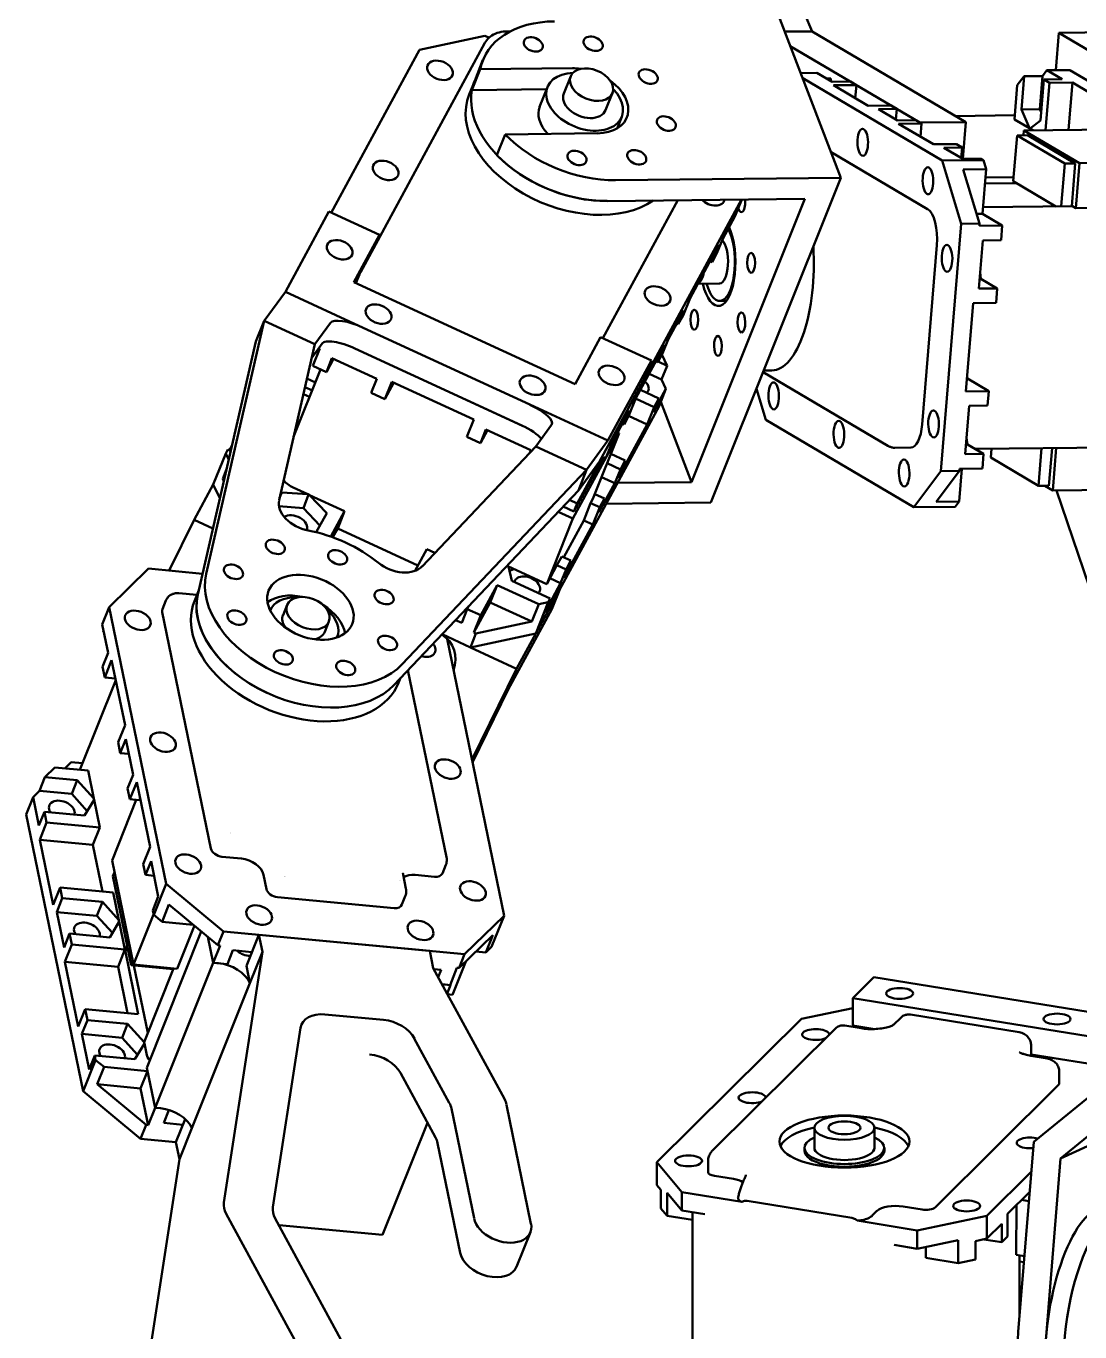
# Model space of a CAD drawing. Header units: millimetres. Extents: x 36 to 476, y 82 to 626.
# Drawn here: x 141.7 to 247.1, y 371.6 to 502.2 of the extents above; entities that cross this region are included whole.
import ezdxf

# ---------------------------------------------------------------- set-up
doc = ezdxf.new("R2010")
doc.units = ezdxf.units.MM
doc.header["$LTSCALE"] = 1.2
doc.layers.add('Visible (ISO)', color=7, linetype='Continuous', lineweight=50)

msp = doc.modelspace()

# ---------------------------------------------------------------- linework, layer by layer
at = {"layer": 'Visible (ISO)'}
for p, q in [((220.35, 501.7), (210.42, 524.87)), ((217.1, 502.95), (223.21, 487.06)), ((217.59, 501.67), (220.35, 501.7)), ((235.7, 492.63), (220.35, 501.7)), ((245.01, 501.55), (244.71, 497.82)), ((245.01, 501.55), (262.49, 501.75)), ((261.9, 491.58), (245.01, 501.55)), ((187.6, 500.55), (175.14, 477.57)), ((187.59, 501.26), (181.05, 499.86)), ((187.59, 501.26), (188, 501.07)), ((218.15, 500.23), (231.1, 492.58)), ((181.05, 499.86), (172.21, 483.56)), ((187.13, 497.9), (186.3, 495.82)), ((187.41, 498.84), (186.58, 496.76)), ((196.37, 498), (187.13, 497.9)), ((243.38, 497.22), (243.82, 497.81)), ((246.12, 497.83), (243.82, 497.81)), ((245.34, 496.91), (243.82, 497.81)), ((260.94, 489.09), (246.12, 497.83)), ((186.58, 496.76), (186.02, 495.38)), ((196.18, 497.21), (195.49, 495.48)), ((219.19, 497.53), (220.82, 497.55)), ((233.34, 488.77), (219.39, 497.01)), ((222.34, 496.65), (220.82, 497.55)), ((221.78, 496.98), (222.22, 496.98)), ((222.2, 496.73), (222.22, 496.98)), ((224.18, 496.67), (222.34, 496.65)), ((222.46, 496.3), (224.76, 496.33)), ((224.76, 496.33), (224.18, 496.67)), ((224.65, 495.01), (224.76, 496.33)), ((241.54, 497.2), (240.86, 496.3)), ((241.27, 493.89), (241.54, 497.2)), ((243.38, 497.22), (241.54, 497.2)), ((243.11, 493.91), (243.38, 497.22)), ((243.17, 492.77), (243.5, 496.89)), ((243.5, 496.89), (245.34, 496.91)), ((244.08, 496.55), (243.5, 496.89)), ((243.69, 491.81), (244.08, 496.55)), ((246.38, 496.57), (244.08, 496.55)), ((246.38, 496.57), (245.99, 491.84)), ((249.85, 494.52), (246.38, 496.57)), ((186.3, 495.82), (193.77, 495.91)), ((193.86, 496.13), (193.07, 494.16)), ((200.36, 495.54), (199.67, 493.81)), ((225.93, 494.25), (222.46, 496.3)), ((240.86, 496.3), (240.58, 492.89)), ((228.23, 494.28), (225.93, 494.25)), ((226.97, 493.92), (228.81, 493.94)), ((228.87, 492.79), (226.97, 493.92)), ((228.81, 493.94), (228.23, 494.28)), ((228.81, 493.94), (228.72, 492.88)), ((241.27, 493.89), (243.11, 493.91)), ((242.07, 492.02), (241.27, 493.89)), ((243.24, 493.61), (243.11, 493.91)), ((201.29, 493.16), (200.82, 491.99)), ((230.71, 492.81), (228.87, 492.79)), ((228.99, 492.45), (231.29, 492.47)), ((232.46, 490.4), (228.99, 492.45)), ((231.29, 492.47), (230.71, 492.81)), ((231.1, 492.58), (235.7, 492.63)), ((231.18, 491.15), (231.29, 492.47)), ((234.69, 493.23), (240.61, 493.3)), ((235.4, 488.94), (235.7, 492.63)), ((240.58, 492.89), (242.07, 492.02)), ((243.17, 492.77), (242.15, 491.97)), ((189.63, 491.39), (188.8, 489.32)), ((189.63, 491.39), (198.87, 491.5)), ((240.45, 486.7), (240.83, 491.29)), ((240.83, 491.29), (241.89, 491.31)), ((240.83, 491.29), (245.6, 488.48)), ((241.47, 491.3), (241.51, 491.79)), ((241.51, 491.79), (250.25, 491.88)), ((241.51, 491.79), (247.07, 488.5)), ((246.66, 488.49), (241.89, 491.31)), ((242.15, 491.97), (242.07, 492.02)), ((242.44, 491.8), (242.15, 491.97)), ((234.76, 490.42), (232.46, 490.4)), ((233.5, 490.06), (235.34, 490.08)), ((235.4, 488.94), (233.5, 490.06)), ((235.34, 490.08), (234.76, 490.42)), ((235.34, 490.08), (235.25, 489.03)), ((231.89, 483.91), (222.23, 489.61)), ((233.34, 488.77), (237.48, 488.82)), ((235.24, 482.45), (233.34, 488.77)), ((237.24, 488.96), (235.4, 488.94)), ((237.48, 488.82), (237.24, 488.96)), ((237.75, 487.9), (237.48, 488.82)), ((245.6, 488.48), (245.25, 484.2)), ((245.6, 488.48), (246.66, 488.49)), ((246.31, 484.21), (246.66, 488.49)), ((247.07, 488.5), (246.71, 484.02)), ((247.07, 488.5), (255.81, 488.6)), ((235.45, 487.87), (237.75, 487.9)), ((237.08, 482.47), (235.45, 487.87)), ((237.39, 483.44), (237.75, 487.9)), ((223.21, 487.06), (200.67, 486.8)), ((223.21, 487.06), (210.21, 454.57)), ((240.75, 486.52), (237.64, 486.49)), ((237.69, 487.07), (240.49, 487.1)), ((244.7, 484.19), (240.45, 486.7)), ((199.41, 471.01), (206.89, 484.81)), ((199.84, 484.73), (219.62, 484.95)), ((201.98, 464.05), (213.27, 484.88)), ((219.62, 484.95), (208.28, 456.61)), ((213.29, 484.88), (212.63, 483.23)), ((167.64, 475.66), (171.98, 483.67)), ((171.98, 483.67), (177.05, 481.33)), ((236.79, 483.43), (237.39, 483.44)), ((239.36, 482.27), (237.39, 483.44)), ((246.38, 484.21), (237.44, 484.11)), ((246.71, 484.02), (246.38, 484.21)), ((246.71, 484.02), (255.45, 484.12)), ((211.36, 480.89), (212.63, 483.23)), ((233.22, 457.71), (235.24, 482.45)), ((235.24, 482.45), (237.08, 482.47)), ((237.06, 482.25), (237.08, 482.47)), ((239.36, 482.27), (237.06, 482.25)), ((239.24, 480.81), (239.36, 482.27)), ((177.05, 481.33), (174.5, 476.61)), ((177.05, 481.33), (176.72, 480.49)), ((210.8, 479.51), (211.36, 480.89)), ((237, 475.97), (237.4, 480.79)), ((237.4, 480.79), (239.24, 480.81)), ((208.12, 475.02), (211.01, 480.35)), ((211.01, 480.35), (210.32, 478.62)), ((210.32, 478.62), (210.8, 479.51)), ((231.34, 462.39), (232.81, 480.31)), ((210.13, 478.71), (210.32, 478.62)), ((175.05, 477.38), (174.7, 476.52)), ((237.08, 476.95), (237.22, 476.95)), ((237.14, 477.6), (237.22, 476.95)), ((237.22, 476.95), (238.84, 475.99)), ((165.52, 472.74), (167.64, 475.66)), ((175.43, 472.06), (167.64, 475.66)), ((174.5, 476.61), (196.62, 466.4)), ((208.9, 476.46), (211.06, 476.48)), ((238.84, 475.99), (237, 475.97)), ((238.73, 474.53), (238.84, 475.99)), ((207.43, 473.29), (208.12, 475.02)), ((211.08, 474.73), (211.75, 474.74)), ((235.71, 465.69), (236.43, 474.51)), ((236.43, 474.51), (238.73, 474.53)), ((205.93, 470.87), (207.51, 473.79)), ((207.51, 473.79), (206.95, 472.41)), ((206.95, 472.41), (207.43, 473.29)), ((159.71, 447.44), (165.52, 472.74)), ((164.69, 470.67), (165.52, 472.74)), ((170.59, 470.4), (165.52, 472.74)), ((172.15, 472.55), (170.59, 470.4)), ((192.11, 464.36), (175.43, 472.06)), ((206.95, 472.41), (206.8, 472.48)), ((164.69, 470.67), (158.88, 445.37)), ((167.01, 454.79), (170.59, 470.4)), ((170.28, 469.04), (171.32, 470.47)), ((196.62, 466.4), (199.17, 471.12)), ((199.17, 471.12), (204.25, 468.77)), ((202.69, 465), (205.59, 470.34)), ((205.59, 470.34), (204.89, 468.61)), ((205.37, 469.49), (205.93, 470.87)), ((171.08, 469.97), (170.39, 468.25)), ((170.99, 470.01), (171.08, 469.97)), ((171.75, 467.62), (172.3, 469)), ((172.46, 468.93), (171.75, 467.62)), ((172.3, 469), (176.79, 466.93)), ((174.52, 470.02), (191.43, 462.21)), ((191.28, 462.29), (174.6, 469.99)), ((204.89, 468.61), (205.37, 469.49)), ((205.82, 468.25), (205.3, 469.36)), ((171.17, 467.88), (168.47, 461.14)), ((170.39, 468.25), (171.75, 467.62)), ((204.25, 468.77), (199.9, 460.76)), ((203.42, 466.7), (204.25, 468.77)), ((204.7, 468.7), (204.89, 468.61)), ((204.93, 468.67), (205.82, 468.25)), ((205.27, 466.87), (205.82, 468.25)), ((215.43, 467.61), (227.92, 460.24)), ((215.5, 467.78), (216.31, 467.79)), ((170.64, 466.57), (169.8, 466.96)), ((176.79, 466.93), (176.23, 465.55)), ((177.59, 464.92), (178.28, 466.65)), ((177.59, 464.92), (178.48, 466.56)), ((178.28, 466.65), (186.49, 462.86)), ((203.42, 466.7), (199.07, 458.69)), ((204.02, 467.45), (205.27, 466.87)), ((205.27, 466.87), (205.71, 465.95)), ((235.86, 466.99), (235.81, 466.99)), ((238.01, 465.72), (235.86, 466.99)), ((170.06, 465.13), (169.45, 465.41)), ((169.61, 466.1), (170.32, 465.77)), ((176.23, 465.55), (177.59, 464.92)), ((202, 463.28), (202.69, 465)), ((203.15, 465.84), (204.99, 464.99)), ((204.44, 463.61), (205.71, 465.95)), ((204.99, 464.99), (204.44, 463.61)), ((204.52, 464.11), (204.99, 464.99)), ((205.02, 464.22), (205.71, 465.95)), ((214.76, 465.94), (215.69, 462.85)), ((238.01, 465.72), (235.71, 465.69)), ((237.89, 464.26), (238.01, 465.72)), ((199.9, 460.76), (192.11, 464.36)), ((192.69, 441.48), (205.02, 464.22)), ((200.5, 460.86), (202.08, 463.78)), ((202.08, 463.78), (201.52, 462.39)), ((202.68, 464.96), (204.52, 464.11)), ((203.82, 462.38), (204.52, 464.11)), ((208.28, 456.61), (205.19, 464.65)), ((235.65, 459.41), (236.05, 464.24)), ((236.05, 464.24), (237.89, 464.26)), ((186.49, 462.86), (185.79, 461.13)), ((200.93, 457.05), (203.82, 462.38)), ((201.52, 462.39), (201.37, 462.47)), ((201.52, 462.39), (202, 463.28)), ((203.82, 462.38), (201.98, 463.23)), ((215.69, 462.85), (230.51, 454.1)), ((185.79, 461.13), (187.15, 460.5)), ((187.15, 460.5), (187.71, 461.88)), ((187.86, 461.81), (187.15, 460.5)), ((187.71, 461.88), (192.19, 459.81)), ((192.71, 460.19), (194.27, 462.34)), ((201.04, 461.5), (198.41, 454.94)), ((200.99, 462.22), (199.74, 459.11)), ((201.04, 461.5), (199.95, 459.5)), ((200.88, 461.58), (201.04, 461.5)), ((161.87, 459.86), (161.67, 459.49)), ((161.87, 459.86), (162.17, 459.72)), ((162.31, 460.32), (162.03, 459.79)), ((192.71, 460.19), (181.32, 448.18)), ((192.19, 459.81), (192.08, 459.53)), ((197.78, 457.85), (192.71, 460.19)), ((199.9, 460.76), (197.78, 457.85)), ((199.94, 459.48), (200.5, 460.86)), ((228.62, 460.05), (230.23, 460.07)), ((235.73, 460.39), (235.87, 460.39)), ((235.79, 461.04), (235.87, 460.39)), ((235.87, 460.39), (237.49, 459.44)), ((236.65, 459.94), (253.98, 460.13)), ((238.2, 459.06), (238.27, 459.95)), ((243.27, 460.01), (242.97, 456.24)), ((244.02, 456.25), (244.33, 460.02)), ((244.75, 460.03), (244.4, 455.78)), ((160.42, 456.38), (161.67, 459.49)), ((161.67, 459.49), (161.98, 458.85)), ((199.74, 459.11), (196.41, 452.96)), ((196.51, 453.68), (199.42, 459.04)), ((199.29, 459.01), (196.83, 454.47)), ((196.95, 455.77), (199.07, 458.69)), ((199.24, 459), (199.74, 459.11)), ((199.74, 459.11), (199.94, 459.48)), ((201.15, 457.89), (199.84, 458.5)), ((201.63, 458.78), (200.21, 459.43)), ((201.63, 458.78), (200.93, 457.05)), ((201.15, 457.89), (201.63, 458.78)), ((237.49, 459.44), (235.65, 459.41)), ((237.37, 457.97), (237.49, 459.44)), ((242.97, 456.24), (238.2, 459.06)), ((161.76, 457.9), (161.37, 456.94)), ((197.78, 457.85), (179.33, 438.39)), ((196.95, 455.77), (197.78, 457.85)), ((200.59, 456.51), (201.15, 457.89)), ((230.51, 454.1), (233.22, 457.71)), ((232.74, 454.65), (235.06, 457.73)), ((233.22, 457.71), (235.06, 457.73)), ((235.04, 454.67), (235.31, 457.95)), ((235.06, 457.73), (235.07, 457.95)), ((235.07, 457.95), (237.37, 457.97)), ((160.43, 456.38), (158.51, 452.85)), ((160.42, 456.38), (161.09, 454.99)), ((161.52, 456.87), (161.37, 456.94)), ((161.37, 456.94), (161.48, 456.7)), ((168.43, 456.08), (169.88, 455.41)), ((199.01, 453.59), (200.59, 456.51)), ((199.28, 457.11), (200.59, 456.51)), ((208.28, 456.61), (200.85, 456.53)), ((242.97, 456.24), (244.02, 456.25)), ((244.4, 455.78), (243.6, 456.25)), ((253.14, 455.87), (244.4, 455.78)), ((167.07, 455.05), (167.29, 455.59)), ((167.29, 455.59), (167.13, 455.29)), ((169.88, 455.41), (167.29, 455.59)), ((169.97, 455.36), (169.44, 454.02)), ((169.88, 455.41), (170.06, 455.32)), ((170.06, 455.32), (173.57, 453.7)), ((171.78, 453.52), (170.06, 455.32)), ((178.5, 436.31), (196.95, 455.77)), ((196.83, 454.47), (196.06, 454.83)), ((198.41, 454.94), (198.18, 454.51)), ((198.6, 455.42), (199.56, 454.98)), ((199.56, 454.98), (199.01, 453.59)), ((199.09, 454.09), (199.56, 454.98)), ((199.72, 454.45), (210.21, 454.57)), ((235.04, 454.67), (232.74, 454.65)), ((234.65, 454.15), (235.04, 454.67)), ((244.77, 455.78), (250.76, 438.14)), ((167, 454.19), (169.44, 454.02)), ((169.44, 454.02), (171.1, 452.27)), ((170.73, 451.6), (171.78, 453.52)), ((172.2, 451.16), (173.57, 453.7)), ((173.57, 453.7), (172.88, 451.97)), ((196.41, 452.96), (194.93, 453.64)), ((195.44, 454.18), (196.51, 453.68)), ((196.83, 454.47), (196.51, 453.68)), ((197.49, 452.78), (198.18, 454.51)), ((198.18, 454.51), (199.09, 454.09)), ((198.39, 452.36), (199.09, 454.09)), ((230.51, 454.1), (234.65, 454.15)), ((156.01, 447.76), (158.51, 452.85)), ((158.51, 452.85), (160.4, 451.98)), ((172.88, 451.97), (172.4, 451.09)), ((180.89, 448.28), (172.88, 451.97)), ((196.41, 452.96), (193.78, 446.4)), ((197.49, 452.78), (195.49, 449.09)), ((195.5, 447.03), (198.39, 452.36)), ((198.39, 452.36), (197.49, 452.78)), ((181.78, 449.91), (180.59, 447.72)), ((181.78, 449.91), (182.6, 449.53)), ((189.8, 448.23), (189.95, 448.16)), ((189.95, 448.16), (193.78, 446.4)), ((189.95, 448.16), (190.3, 446.73)), ((193.78, 446.4), (194.81, 448.3)), ((195.29, 449.18), (194.81, 448.3)), ((194.81, 448.3), (195.72, 447.88)), ((196.2, 448.76), (195.29, 449.18)), ((196.2, 448.76), (195.5, 447.03)), ((195.72, 447.88), (196.2, 448.76)), ((150, 444.11), (153.96, 447.96)), ((153.96, 447.96), (159.36, 447.45)), ((190.05, 447.74), (190.49, 447.92)), ((190.3, 446.73), (194.13, 444.96)), ((194.1, 446.99), (195.16, 446.49)), ((195.16, 446.49), (195.72, 447.88)), ((156.97, 445.51), (158.78, 445.34)), ((158.55, 444.72), (158.99, 445.81)), ((187.19, 443.29), (188.83, 446.31)), ((188.14, 444.58), (188.83, 446.31)), ((188.83, 446.31), (192.98, 444.39)), ((193.58, 443.58), (195.16, 446.49)), ((193.68, 443.31), (195.12, 445.96)), ((195.12, 445.96), (194.29, 443.89)), ((195.12, 445.96), (195.12, 445.96)), ((150, 444.11), (149.31, 442.38)), ((155.72, 416.43), (150, 444.11)), ((155.69, 444.76), (155.34, 443.89)), ((167.41, 443.3), (167.82, 444.34)), ((185.83, 443.91), (186, 444.23)), ((188.14, 444.58), (186.5, 441.56)), ((192.29, 442.66), (188.14, 444.58)), ((192.29, 442.66), (192.98, 444.39)), ((192.69, 441.48), (193.94, 444.59)), ((192.98, 444.39), (193.94, 444.59)), ((194.13, 444.96), (193.58, 443.58)), ((193.94, 444.59), (194.13, 444.96)), ((155.32, 443.61), (160.2, 419.95)), ((166.14, 443.76), (166.15, 443.8)), ((184.66, 442.82), (185.28, 442.53)), ((185.28, 442.53), (185.83, 443.91)), ((185.83, 443.91), (187.19, 443.29)), ((187.19, 443.29), (186.5, 441.56)), ((189.94, 435.87), (194.29, 443.89)), ((149.9, 439.53), (149.31, 442.38)), ((149.45, 441.74), (149.4, 441.63)), ((149.47, 441.62), (149.4, 441.63)), ((171.58, 441.63), (172, 442.67)), ((186.15, 440.08), (192.69, 441.48)), ((186.15, 440.08), (186.7, 441.46)), ((186.5, 441.56), (186.7, 441.46)), ((186.7, 441.46), (192.29, 442.66)), ((190.77, 437.95), (192.69, 441.48)), ((172.81, 441.07), (172.84, 441.13)), ((183.28, 441.36), (183.81, 440.92)), ((183.31, 441.39), (186.15, 440.08)), ((183.81, 440.92), (189.52, 413.24)), ((149.35, 438.15), (149.9, 439.53)), ((186.15, 440.08), (190.77, 437.95)), ((149.57, 437.08), (149.35, 438.15)), ((150.26, 438.8), (149.57, 437.08)), ((151.6, 432.31), (150.26, 438.8)), ((183.76, 419.09), (179.9, 437.79)), ((190.77, 437.95), (186.3, 428.84)), ((147.09, 427.84), (150.67, 436.8)), ((150.64, 436.97), (149.57, 437.08)), ((178.97, 436.55), (179.16, 437.02)), ((186.36, 428.57), (189.94, 435.87)), ((150.91, 430.59), (151.6, 432.31)), ((151.13, 429.51), (150.91, 430.59)), ((151.68, 430.89), (151.13, 429.51)), ((152.42, 427.34), (151.68, 430.89)), ((145.57, 427.98), (146.21, 428.6)), ((146.21, 428.6), (147.35, 428.5)), ((151.13, 429.51), (151.99, 429.43)), ((143.04, 425.73), (143.59, 427.11)), ((143.59, 427.11), (144.58, 428.07)), ((146.82, 426.81), (143.59, 427.11)), ((144.58, 428.07), (147.9, 427.76)), ((147.9, 427.76), (148.48, 424.98)), ((151.86, 425.96), (152.42, 427.34)), ((146.82, 426.81), (146.27, 425.42)), ((148.48, 424.98), (146.82, 426.81)), ((152.08, 424.89), (151.86, 425.96)), ((152.78, 426.61), (152.08, 424.89)), ((154.12, 420.12), (152.78, 426.61)), ((141.71, 423.37), (142.4, 425.1)), ((143.04, 425.73), (142.4, 425.1)), ((142.99, 422.25), (142.4, 425.1)), ((146.27, 425.42), (143.04, 425.73)), ((147.83, 423.71), (146.27, 425.42)), ((147.56, 423.26), (148.51, 424.84)), ((148.48, 424.98), (148.51, 424.84)), ((148.51, 424.84), (149.08, 422.06)), ((150.3, 418.75), (152.73, 424.82)), ((153.03, 424.8), (152.08, 424.89)), ((153.11, 424.99), (153.03, 424.8)), ((147.42, 395.7), (141.71, 423.37)), ((143.54, 423.64), (142.99, 422.25)), ((147.56, 423.26), (143.54, 423.64)), ((143.76, 422.56), (143.54, 423.64)), ((143.07, 420.83), (143.76, 422.56)), ((149.08, 422.06), (143.76, 422.56)), ((149.08, 422.06), (148.39, 420.33)), ((143.07, 420.83), (148.39, 420.33)), ((144.41, 414.34), (143.07, 420.83)), ((148.39, 420.33), (149.35, 415.67)), ((153.42, 418.4), (154.12, 420.12)), ((150.3, 418.75), (152.45, 408.35)), ((153.65, 417.32), (153.42, 418.4)), ((154.2, 418.7), (153.65, 417.32)), ((154.93, 415.15), (154.2, 418.7)), ((161.3, 419.14), (163.25, 418.96)), ((183.7, 418.34), (183.35, 417.48)), ((150.37, 417.19), (150.54, 417.6)), ((150.37, 417.19), (152.21, 408.28)), ((154.5, 417.24), (153.65, 417.32)), ((165.44, 417.34), (165.74, 415.91)), ((179.7, 415.96), (179.41, 417.36)), ((180.62, 417.32), (182.57, 417.13)), ((145.1, 416.07), (144.41, 414.34)), ((145.1, 416.07), (150.42, 415.57)), ((145.32, 414.99), (145.1, 416.07)), ((150.42, 415.57), (150.99, 412.79)), ((155.72, 416.43), (154.47, 413.32)), ((161.45, 411.67), (155.72, 416.43)), ((144.77, 413.61), (145.32, 414.99)), ((145.32, 414.99), (149.34, 414.62)), ((149.34, 414.62), (148.79, 413.23)), ((150.99, 412.79), (149.34, 414.62)), ((154.38, 413.77), (154.93, 415.15)), ((156, 414.36), (155.31, 412.63)), ((160.89, 410.29), (156, 414.36)), ((166.84, 415.1), (178.52, 414)), ((179.3, 414.35), (179.64, 415.21)), ((148.79, 413.23), (144.77, 413.61)), ((145.5, 410.06), (144.77, 413.61)), ((150.34, 411.52), (148.79, 413.23)), ((150.99, 412.79), (151.02, 412.65)), ((152.45, 408.35), (154.46, 413.38)), ((154.47, 413.32), (154.38, 413.77)), ((155.31, 412.63), (154.47, 413.32)), ((189.52, 413.24), (185.56, 409.4)), ((189.52, 413.24), (188.27, 410.13)), ((146.06, 411.45), (145.5, 410.06)), ((150.07, 411.07), (146.06, 411.45)), ((146.28, 410.37), (146.06, 411.45)), ((150.07, 411.07), (151.02, 412.65)), ((151.02, 412.65), (151.59, 409.87)), ((153.78, 398.04), (159.23, 411.67)), ((158.43, 412.33), (155.31, 412.63)), ((156.81, 407.94), (158.54, 412.25)), ((161.45, 411.67), (160.89, 410.29)), ((185.56, 409.4), (161.45, 411.67)), ((145.59, 408.64), (146.28, 410.37)), ((151.59, 409.87), (146.28, 410.37)), ((151.61, 409.78), (151.8, 410.25)), ((160.41, 408.54), (159.88, 411.13)), ((160.41, 408.54), (161.11, 410.27)), ((161.11, 410.27), (160.89, 410.29)), ((163.74, 408.23), (164.99, 411.34)), ((165.34, 409.62), (164.99, 411.34)), ((182.08, 409.73), (164.99, 411.34)), ((188.39, 411.3), (185.01, 408.02)), ((187.7, 409.57), (188.39, 411.3)), ((188.27, 410.13), (187.7, 409.57)), ((151.59, 409.87), (150.9, 408.14)), ((151.91, 409.75), (151.61, 409.78)), ((152.93, 403.38), (151.61, 409.78)), ((161.49, 384.55), (165.34, 409.62)), ((162.39, 409.79), (161.84, 408.41)), ((164.29, 409.61), (162.39, 409.79)), ((164.1, 406.51), (165.34, 409.62)), ((182.08, 409.73), (182.43, 408.01)), ((185.56, 409.4), (185.01, 408.02)), ((187.7, 409.57), (186.71, 409.67)), ((145.59, 408.64), (150.9, 408.14)), ((146.92, 402.15), (145.59, 408.64)), ((150.9, 408.14), (151.86, 403.48)), ((152.21, 408.28), (152.38, 408.69)), ((152.21, 408.28), (156.42, 407.88)), ((152.45, 408.35), (156.81, 407.94)), ((152.49, 408.25), (153.88, 401.52)), ((156.46, 407.97), (153.51, 400.6)), ((154.61, 394.03), (160.42, 408.54)), ((161.84, 408.41), (160.41, 408.54)), ((160.95, 408.49), (160.42, 408.54)), ((163.74, 408.23), (164.1, 406.51)), ((182.43, 408.01), (189.55, 394.91)), ((183.23, 407.83), (182.49, 407.89)), ((182.94, 407.08), (183.23, 407.83)), ((184.8, 408.04), (184.11, 406.31)), ((185.68, 408.67), (184.35, 405.34)), ((185.01, 408.02), (184.8, 408.04)), ((158.29, 391.99), (164.1, 406.51)), ((184.11, 406.31), (183.31, 406.38)), ((184.16, 406.3), (183.62, 406.35)), ((183.82, 405.46), (184.16, 406.3)), ((184.14, 406.39), (184.16, 406.3)), ((226.51, 407.09), (224.42, 405.01)), ((226.51, 407.09), (257.57, 402.05)), ((183.85, 405.39), (184.35, 405.34)), ((224.41, 402.26), (224.42, 405.01)), ((224.42, 405.01), (254.21, 400.18)), ((147.62, 403.88), (146.92, 402.15)), ((147.62, 403.88), (152.93, 403.38)), ((147.84, 402.8), (147.62, 403.88)), ((219.26, 402.93), (224.41, 404.01)), ((147.28, 401.42), (147.84, 402.8)), ((147.84, 402.8), (151.85, 402.43)), ((151.85, 402.43), (151.3, 401.04)), ((153.51, 400.6), (151.85, 402.43)), ((177.46, 402.82), (171.59, 403.37)), ((204.81, 388.58), (219.26, 402.93)), ((229.2, 403.04), (228.5, 402.35)), ((241.03, 401.59), (230.16, 403.35)), ((151.3, 401.04), (147.28, 401.42)), ((148.02, 397.87), (147.28, 401.42)), ((152.86, 399.33), (151.3, 401.04)), ((169.16, 402.04), (166.4, 384.08)), ((222.64, 401.94), (210.38, 389.77)), ((225.24, 401.99), (223.6, 402.25)), ((226.61, 401.91), (224.41, 402.26)), ((153.54, 400.46), (152.59, 398.88)), ((153.51, 400.6), (153.54, 400.46)), ((153.54, 400.46), (153.74, 399.45)), ((184.04, 394.53), (180.54, 400.96)), ((242.24, 400.25), (242.24, 399.23)), ((242.5, 390.61), (255.09, 400.9)), ((147.42, 395.7), (148.66, 398.81)), ((148.57, 399.26), (148.02, 397.87)), ((152.59, 398.88), (148.57, 399.26)), ((148.66, 398.81), (148.57, 399.26)), ((149.5, 398.11), (148.66, 398.81)), ((243.84, 398.97), (242.21, 399.23)), ((251.4, 397.89), (242.24, 399.37)), ((148.81, 396.38), (149.5, 398.11)), ((153.85, 397.7), (149.5, 398.11)), ((153.16, 395.97), (153.85, 397.7)), ((153.78, 398.04), (154.61, 394.03)), ((154.61, 394.03), (153.85, 397.7)), ((179.16, 397.51), (182.66, 391.07)), ((245.05, 396.48), (245.05, 397.63)), ((256, 397.79), (245.19, 388.95)), ((153.7, 392.32), (148.81, 396.38)), ((148.81, 396.38), (153.16, 395.97)), ((153.16, 395.97), (153.92, 392.3)), ((232.63, 384.07), (244.98, 396.33)), ((153.15, 390.94), (147.42, 395.7)), ((154.61, 394.03), (153.92, 392.3)), ((155.14, 393.98), (154.61, 394.03)), ((154.61, 394.03), (155.14, 393.98)), ((155.48, 392.51), (156, 393.8)), ((186.52, 382.98), (184.25, 393.96)), ((189.76, 394.34), (192.21, 382.43)), ((153.15, 390.94), (153.7, 392.32)), ((153.92, 392.3), (153.7, 392.32)), ((157.38, 392.33), (155.48, 392.51)), ((156.69, 390.6), (157.61, 392.9)), ((157.04, 388.88), (158.29, 391.99)), ((181.86, 392.53), (177.37, 381.31)), ((220.56, 390.02), (220.56, 392.03)), ((226.56, 390.01), (226.56, 392.03)), ((245.19, 388.95), (253.23, 392.68)), ((156.69, 390.6), (153.15, 390.94)), ((156.69, 390.6), (157.04, 388.88)), ((240.95, 371.62), (242.5, 390.61)), ((182.87, 390.5), (185.13, 379.52)), ((219.56, 390.02), (219.56, 389.74)), ((227.56, 390.01), (227.56, 389.74)), ((157.04, 388.88), (153.19, 363.81)), ((204.81, 386.29), (204.81, 388.58)), ((207.29, 385.59), (204.81, 388.58)), ((209.93, 387.59), (209.93, 388.74)), ((245.19, 388.95), (243.74, 371.16)), ((210.56, 387.22), (212.46, 386.91)), ((242.26, 387.64), (237.82, 383.23)), ((204.81, 386.29), (205.21, 385.81)), ((205.21, 383.97), (205.21, 385.81)), ((205.83, 385.52), (205.83, 383.23)), ((207.29, 383.75), (205.83, 385.52)), ((207.29, 385.59), (207.29, 383.75)), ((213.3, 384.61), (207.29, 385.59)), ((242.1, 385.64), (239.87, 383.43)), ((224.31, 383.01), (213.83, 384.71)), ((229.43, 384.16), (231.33, 383.85)), ((240.76, 379.33), (240.77, 384.32)), ((242.02, 384.7), (241.27, 384.82)), ((175.02, 358.94), (161.72, 383.43)), ((166.63, 382.97), (180.83, 356.83)), ((205.83, 383.23), (205.21, 383.97)), ((208.36, 382.82), (205.83, 383.23)), ((207.29, 383.75), (209.61, 383.38)), ((208.35, 360.3), (208.36, 383.58)), ((230.85, 381.77), (224.84, 382.74)), ((226.38, 383.28), (226.82, 383.72)), ((237.82, 383.23), (230.85, 381.77)), ((237.82, 383.23), (237.82, 380.94)), ((239.87, 383.43), (239.87, 381.14)), ((167.01, 382.28), (177.37, 381.31)), ((190.77, 378.13), (192.15, 381.59)), ((230.85, 379.93), (230.85, 381.77)), ((239.31, 382.41), (237.82, 380.94)), ((239.31, 380.58), (239.31, 382.41)), ((228.53, 380.31), (230.85, 379.93)), ((234.94, 380.79), (230.85, 379.93)), ((231.7, 379.03), (231.7, 380.11)), ((234.94, 378.5), (234.94, 380.79)), ((236.69, 380.7), (237.82, 380.94)), ((236.69, 380.7), (236.69, 378.87)), ((237.52, 380.87), (239.31, 380.58)), ((239.87, 381.14), (239.31, 380.58)), ((234.94, 378.5), (231.7, 379.03)), ((236.69, 378.87), (234.94, 378.5)), ((240.76, 379.33), (241.57, 379.2)), ((241.08, 373.12), (241.08, 379.28)), ((241.08, 378.67), (241.52, 378.6))]:
    msp.add_line(p, q, dxfattribs=at)
for centre, major_axis, ratio, start_param, end_param in [((197.62, 494.75), (-10.21, 4.09), 0.667612, 5.266747, 6.416086), ((197.62, 494.75), (-4.18, 1.67), 0.667612, 5.074635, 5.266747), ((196.79, 492.68), (-10.21, 4.09), 0.667612, 0, 2.125154), ((196.79, 492.68), (-10.21, 4.09), 0.667612, 0, 0.1329), ((197.58, 494.65), (3.71, -1.49), 0.667612, 2.146361, 7.278417), ((197.62, 494.75), (4.18, -1.67), 0.667612, 5.266747, 7.491735), ((196.24, 491.29), (-10.21, 4.09), 0.667612, 0, 2.721123), ((197.58, 494.65), (-2.09, 0.84), 0.667612, 0, 3.141593), ((196.79, 492.68), (-3.71, 1.49), 0.667612, 0, 0.98106), ((196.79, 492.68), (4.18, -1.67), 0.667612, 0.38087, 0.475882), ((197.62, 494.75), (-10.21, 4.09), 0.667612, 0.975816, 2.125154), ((196.79, 492.68), (10.21, -4.09), 0.667612, 4.117408, 5.266747), ((210.3, 485.25), (1.25, -0.5), 0.667612, 4.117306, 6.416188), ((213.25, 484.61), (0.011, -1), 0.391908, 5.342329, 8.131895), ((231.66, 480.99), (-0.03, 3), 0.391908, 4.479293, 6.050089), ((210.9, 478.73), (0.05, -4.5), 0.391908, 5.235988, 8.703242), ((211.04, 478.73), (0.05, -4), 0.391908, 5.309795, 8.786345), ((211.04, 478.73), (0.03, -2.25), 0.391908, 0, 2.769263), ((216.19, 478.79), (0.12, -11), 0.391908, 0, 1.690839), ((208.74, 478.7), (0.03, -2.25), 0.391908, 0.187645, 1.038668), ((174.87, 471.29), (-2.75, 1.2), 0.309236, 4.64422, 6.215016), ((174.04, 469.22), (2.75, -1.2), 0.309236, 1.502627, 3.073424), ((202.69, 466.24), (1.25, -0.5), 0.667612, 6.018086, 7.324018), ((191.55, 463.59), (-2.75, 1.2), 0.309236, 3.073424, 4.64422), ((230.19, 463.07), (0.03, -3), 0.391908, 0, 1.3377), ((190.72, 461.52), (2.75, -1.2), 0.309236, 0.552875, 1.502627), ((169.07, 457.25), (-1.86, 0.74), 0.667612, 0.854116, 1.492997), ((169.86, 453.87), (-2.79, 1.11), 0.667612, 0.104041, 1.853808), ((168.52, 452.33), (1.25, -0.5), 0.667612, 6.253672, 8.998273), ((170.15, 444.09), (-10.21, 4.09), 0.667612, 4.273971, 4.9954), ((178.82, 449.74), (2.79, -1.11), 0.667612, 4.273971, 6.023738), ((170.15, 444.09), (10.21, -4.09), 0.667612, 3.245633, 6.023738), ((191.83, 446.21), (-1.25, 0.5), 0.667612, 2.876494, 6.392685), ((169.31, 442.02), (-10.21, 4.09), 0.667612, 0.060007, 1.49349), ((169.32, 442.01), (-4.18, 1.67), 0.667612, 4.962204, 5.902316), ((156.62, 444.38), (-0.928, 0.371), 0.66765, 6.281421, 6.283279), ((168.76, 440.63), (-10.21, 4.09), 0.667612, 0, 3.141593), ((169.32, 442.01), (-10.21, 4.09), 0.667612, 0.104041, 2.882145), ((169.49, 442.47), (-3.34, 1.34), 0.667612, 5.190096, 6.301663), ((169.32, 442.01), (4.18, -1.67), 0.667612, 0.38087, 1.329994), ((156.27, 443.52), (-0.928, 0.371), 0.667612, 0, 0.415602), ((169.49, 442.47), (-2.09, 0.84), 0.667612, 0, 0.779771), ((169.49, 442.47), (3.34, -1.34), 0.667612, 6.256457, 7.376274), ((169.49, 442.47), (2.09, -0.84), 0.667612, 5.495163, 6.283185), ((181.37, 440.1), (1.25, -0.5), 0.667612, 4.863815, 7.183661), ((181.62, 438.78), (2.19, 2.19), 0.963195, 5.148438, 6.504486), ((145.28, 423.78), (-1.25, 0.5), 0.667612, 3.229513, 7.026468), ((158.53, 415.06), (10.21, -4.09), 0.667612, 1.481767, 1.481783), ((161.15, 419.86), (0.928, -0.371), 0.667612, 3.557197, 5.127991), ((163.54, 417.52), (-1.86, 0.74), 0.667612, 3.557195, 5.127991), ((182.77, 418.71), (-0.928, 0.371), 0.667826, 3.141697, 3.14353), ((158.53, 415.06), (10.21, -4.09), 0.667612, 0.802383, 0.802389), ((166.64, 419.32), (2.78, -1.11), 0.667612, 5.31336, 5.313366), ((180.92, 415.88), (-1.86, 0.74), 0.667612, 6.178407, 6.178461), ((180.92, 415.88), (-1.86, 0.74), 0.667612, 5.127991, 5.830431), ((182.42, 417.85), (0.928, -0.371), 0.667612, 5.127994, 6.283185), ((166.69, 415.82), (-0.928, 0.371), 0.667612, 0.415605, 1.986398), ((178.37, 414.72), (0.928, -0.371), 0.667612, 5.127994, 6.283185), ((178.71, 415.58), (-0.928, 0.371), 0.667826, 3.141697, 3.14353), ((147.79, 411.59), (-1.25, 0.5), 0.667612, 3.229513, 7.026468), ((163.77, 410.2), (1.25, -0.5), 0.667612, 4.154709, 5.256973), ((161.39, 406.34), (-2.79, 1.11), 0.667612, 3.758552, 5.127991), ((184.07, 404.2), (-2.79, 1.11), 0.667612, 5.127991, 5.235378), ((172.03, 401.22), (-2.79, 1.11), 0.667612, 5.127991, 6.436988), ((177.91, 400.67), (-2.79, 1.11), 0.667612, 3.818994, 5.127991), ((220.69, 401.36), (1.35, 0), 0.400915, 6.270718, 11.812032), ((150.31, 399.4), (-1.25, 0.5), 0.667612, 3.229513, 7.026468), ((241.24, 400.25), (1, -0.001), 0.400958, 0.000271, 0.000534), ((155.64, 399.27), (1.86, -0.74), 0.667612, 3.557195, 4.024134), ((176.52, 397.21), (2.79, -1.11), 0.667612, 0.677401, 1.986398), ((244.05, 397.63), (1, -0.001), 0.400958, 0.000271, 0.000534), ((244.05, 396.48), (1, -0.001), 0.400915, 5.899786, 6.283185), ((181.4, 394.23), (-2.79, 1.11), 0.667612, 3.557195, 3.818994), ((186.91, 394.61), (2.79, -1.11), 0.667612, 0.415602, 0.677401), ((214.33, 395.04), (1.35, 0), 0.400915, 6.270718, 11.812032), ((155.59, 391.83), (2.79, -1.11), 0.667612, 0.61696, 1.986398), ((223.56, 389.74), (-6.5, 0), 0.400915, 5.192034, 6.106493), ((223.56, 389.74), (6.5, 0), 0.400915, 0.176692, 1.091152), ((180.02, 390.77), (2.79, -1.11), 0.667612, 0.415602, 0.677401), ((223.56, 390.01), (4, 0), 0.400915, 2.418858, 7.00592), ((242.15, 390.52), (-1.35, 0), 0.400915, 4.087537, 8.082153), ((223.56, 389.74), (-4, 0), 0.400915, 0, 3.141593), ((223.56, 390.01), (-3, 0), 0.400915, 0, 3.141593), ((210.93, 388.74), (1, 0), 0.400832, 3.141123, 3.141763), ((210.93, 387.59), (-1, 0.001), 0.400915, 0, 1.187394), ((211.71, 386.17), (-2, 0), 0.400915, 3.693467, 4.328986), ((164.36, 383.73), (-2.79, 1.11), 0.667612, 0.153803, 0.677401), ((169.27, 383.27), (-2.79, 1.11), 0.667612, 0.153803, 0.677401), ((228.68, 383.41), (-2, 0), 0.400915, 4.328986, 5.899782), ((231.7, 384.22), (1, -0.001), 0.400915, 4.328988, 5.899783), ((247.76, 373.03), (1.76, 10.86), 0.342699, 0, 3.141593), ((189.37, 382.7), (2.79, -1.11), 0.667612, 3.556302, 6.697895), ((249.61, 372.73), (-1.76, -10.86), 0.342699, 3.629816, 6.358571), ((187.98, 379.25), (2.79, -1.11), 0.667612, 3.556302, 6.283185), ((244.98, 373.48), (-1.76, -10.86), 0.342699, 4.940575, 6.089914)]:
    msp.add_ellipse(centre, major_axis=major_axis, ratio=ratio, start_param=start_param, end_param=end_param, dxfattribs=at)
for centre, major_axis, ratio in [((192.44, 500.39), (-0.928, 0.371), 0.667612), ((198.43, 500.46), (-0.928, 0.371), 0.667612), ((183.11, 497.8), (-1.25, 0.5), 0.667612), ((198.27, 496.37), (-2.09, 0.84), 0.667612), ((203.94, 497.18), (-0.928, 0.371), 0.667612), ((205.75, 492.48), (-0.928, 0.371), 0.667612), ((225.4, 490.6), (0.02, -1.35), 0.391908), ((196.81, 489.04), (-0.928, 0.371), 0.667612), ((202.79, 489.11), (-0.928, 0.371), 0.667612), ((177.68, 487.79), (-1.25, 0.5), 0.667612), ((231.92, 486.75), (0.02, -1.35), 0.391908), ((173.08, 479.85), (-1.25, 0.5), 0.667612), ((214.23, 478.54), (0.011, -1), 0.391908), ((233.83, 478.99), (0.02, -1.35), 0.391908), ((204.87, 475.23), (-1.25, 0.5), 0.667612), ((176.96, 473.42), (-1.25, 0.5), 0.667612), ((208.55, 472.85), (0.011, -1), 0.391908), ((213.26, 472.59), (0.011, -1), 0.391908), ((210.91, 470.23), (0.011, -1), 0.391908), ((200.27, 467.29), (-1.25, 0.5), 0.667612), ((192.37, 466.3), (-1.25, 0.5), 0.667612), ((216.49, 465.24), (0.02, -1.35), 0.391908), ((232.48, 462.43), (0.02, -1.35), 0.391908), ((223.01, 461.38), (0.02, -1.35), 0.391908), ((229.54, 457.53), (0.02, -1.35), 0.391908), ((166.63, 450.14), (-0.928, 0.371), 0.667612), ((172.87, 449.09), (-0.928, 0.371), 0.667612), ((162.45, 447.64), (-0.928, 0.371), 0.667612), ((170.15, 444.09), (-4.18, 1.67), 0.667612), ((177.52, 445.11), (-0.928, 0.371), 0.667612), ((169.91, 443.5), (-2.09, 0.84), 0.667612), ((152.88, 442.79), (-1.25, 0.5), 0.667612), ((162.79, 443.06), (-0.928, 0.371), 0.667612), ((177.86, 440.53), (-0.928, 0.371), 0.667612), ((167.44, 439.08), (-0.928, 0.371), 0.667612), ((173.68, 438.03), (-0.928, 0.371), 0.667612), ((155.4, 430.6), (-1.25, 0.5), 0.667612), ((183.89, 427.91), (-1.25, 0.5), 0.667612), ((157.92, 418.41), (-1.25, 0.5), 0.667612), ((186.4, 415.72), (-1.25, 0.5), 0.667612), ((165.02, 413.31), (-1.25, 0.5), 0.667612), ((181.16, 411.78), (-1.25, 0.5), 0.667612), ((229.08, 405.47), (1.35, 0), 0.400915), ((244.84, 402.91), (1.35, 0), 0.400915), ((223.56, 390.65), (6.5, 0), 0.400915), ((223.56, 392.03), (-3, 0), 0.400915), ((223.56, 392.03), (1.6, 0), 0.400915), ((207.97, 388.72), (-1.35, 0), 0.400915), ((235.79, 384.21), (-1.35, 0), 0.400915)]:
    msp.add_ellipse(centre, major_axis=major_axis, ratio=ratio, dxfattribs=at)
for points, knots in [([(187.6, 500.55), (187.7, 500.75), (187.85, 500.93), (188.2, 501.24), (188.41, 501.37), (188.88, 501.57), (189.15, 501.64), (189.64, 501.69), (189.86, 501.69), (190.08, 501.67)], [3.141593, 3.141593, 3.141593, 3.141593, 3.3847, 3.3847, 3.654117, 3.654117, 3.968277, 3.968277, 4.216168, 4.216168, 4.216168, 4.216168]), ([(175.05, 477.38), (175.05, 477.39), (175.06, 477.4), (175.07, 477.43), (175.07, 477.44), (175.09, 477.47), (175.09, 477.48), (175.1, 477.51), (175.11, 477.52), (175.12, 477.55), (175.13, 477.56), (175.14, 477.57)], [3.06379319, 3.06379319, 3.06379319, 3.06379319, 3.07935308, 3.07935308, 3.09491298, 3.09491298, 3.11047287, 3.11047287, 3.12603276, 3.12603276, 3.14159265, 3.14159265, 3.14159265, 3.14159265]), ([(228.62, 460.05), (228.57, 460.05), (228.51, 460.05), (228.41, 460.06), (228.36, 460.07), (228.26, 460.09), (228.21, 460.11), (228.12, 460.14), (228.08, 460.16), (227.99, 460.2), (227.95, 460.22), (227.92, 460.24)], [2.9084967, 2.9084967, 2.9084967, 2.9084967, 2.9551159, 2.9551159, 3.0017351, 3.0017351, 3.0483543, 3.0483543, 3.0949735, 3.0949735, 3.1415927, 3.1415927, 3.1415927, 3.1415927]), ([(155.69, 444.76), (155.74, 444.88), (155.81, 445), (155.98, 445.19), (156.08, 445.28), (156.3, 445.4), (156.42, 445.45), (156.67, 445.51), (156.8, 445.52), (156.95, 445.51), (156.96, 445.51), (156.97, 445.51)], [0, 0, 0, 0, 0.0402687, 0.0402687, 0.0790084, 0.0790084, 0.1174652, 0.1174652, 0.1579413, 0.1579413, 0.1619642, 0.1619642, 0.1619642, 0.1619642]), ([(183.76, 419.09), (183.79, 418.94), (183.8, 418.77), (183.76, 418.52), (183.73, 418.43), (183.7, 418.34)], [0, 0, 0, 0, 0.04867292, 0.04867292, 0.07701044, 0.07701044, 0.07701044, 0.07701044]), ([(179.41, 417.49), (179.41, 417.49), (179.41, 417.49), (179.41, 417.48), (179.41, 417.48), (179.4, 417.46), (179.4, 417.46), (179.4, 417.44), (179.4, 417.43), (179.41, 417.4), (179.41, 417.38), (179.41, 417.36)], [5.8675834, 5.8675834, 5.8675834, 5.8675834, 5.9507038, 5.9507038, 6.0338242, 6.0338242, 6.1169445, 6.1169445, 6.2000649, 6.2000649, 6.2831853, 6.2831853, 6.2831853, 6.2831853]), ([(179.7, 415.96), (179.73, 415.8), (179.74, 415.64), (179.7, 415.39), (179.68, 415.3), (179.64, 415.21)], [0, 0, 0, 0, 0.04867292, 0.04867292, 0.07701044, 0.07701044, 0.07701044, 0.07701044]), ([(225.24, 401.99), (225.46, 401.95), (225.7, 401.92), (226.2, 401.9), (226.47, 401.9), (226.98, 401.93), (227.23, 401.96), (227.67, 402.04), (227.87, 402.08), (228.17, 402.18), (228.29, 402.23), (228.44, 402.31), (228.48, 402.33), (228.5, 402.35), (228.5, 402.35), (228.5, 402.35)], [4.712389, 4.712389, 4.712389, 4.712389, 4.971311, 4.971311, 5.241976, 5.241976, 5.512141, 5.512141, 5.768576, 5.768576, 5.996404, 5.996404, 6.185627, 6.185627, 6.232696, 6.232696, 6.232696, 6.232696]), ([(229.2, 403.04), (229.29, 403.13), (229.39, 403.21), (229.62, 403.31), (229.73, 403.34), (229.95, 403.37), (230.06, 403.37), (230.16, 403.35)], [0.0000351, 0.0000351, 0.0000351, 0.0000351, 0.0387843, 0.0387843, 0.0758269, 0.0758269, 0.106968, 0.106968, 0.106968, 0.106968]), ([(222.64, 401.94), (222.73, 402.03), (222.84, 402.11), (223.06, 402.21), (223.18, 402.25), (223.4, 402.27), (223.5, 402.27), (223.6, 402.25)], [0.0000351, 0.0000351, 0.0000351, 0.0000351, 0.0387843, 0.0387843, 0.0758269, 0.0758269, 0.106968, 0.106968, 0.106968, 0.106968]), ([(241.03, 401.59), (241.22, 401.55), (241.4, 401.49), (241.71, 401.31), (241.85, 401.2), (242.05, 400.95), (242.12, 400.81), (242.22, 400.54), (242.24, 400.39), (242.24, 400.25)], [0, 0, 0, 0, 0.0582514, 0.0582514, 0.1104571, 0.1104571, 0.155444, 0.155444, 0.1987874, 0.1987874, 0.1987874, 0.1987874]), ([(241.08, 399.6), (241.08, 399.6), (241.09, 399.59), (241.13, 399.56), (241.18, 399.53), (241.33, 399.46), (241.43, 399.42), (241.7, 399.34), (241.87, 399.29), (242.11, 399.25), (242.16, 399.24), (242.21, 399.23)], [3.9588873, 3.9588873, 3.9588873, 3.9588873, 4.0644508, 4.0644508, 4.2309807, 4.2309807, 4.4267611, 4.4267611, 4.6551329, 4.6551329, 4.712389, 4.712389, 4.712389, 4.712389]), ([(243.84, 398.97), (244.03, 398.94), (244.21, 398.87), (244.53, 398.69), (244.66, 398.58), (244.86, 398.33), (244.93, 398.19), (245.03, 397.92), (245.05, 397.77), (245.05, 397.63)], [0, 0, 0, 0, 0.0582514, 0.0582514, 0.1104571, 0.1104571, 0.155444, 0.155444, 0.1987874, 0.1987874, 0.1987874, 0.1987874]), ([(209.93, 388.74), (209.93, 388.88), (209.96, 389.03), (210.05, 389.3), (210.11, 389.43), (210.25, 389.63), (210.32, 389.7), (210.38, 389.77)], [0, 0, 0, 0, 0.0436136, 0.0436136, 0.087128, 0.087128, 0.1156573, 0.1156573, 0.1156573, 0.1156573]), ([(213.59, 387.01), (213.54, 386.89), (213.49, 386.78), (213.39, 386.54), (213.35, 386.42), (213.25, 386.18), (213.21, 386.05), (213.13, 385.8), (213.08, 385.67), (213.01, 385.4), (212.97, 385.27), (212.93, 385.14)], [5.1542562, 5.1542562, 5.1542562, 5.1542562, 5.2364347, 5.2364347, 5.3186132, 5.3186132, 5.4007916, 5.4007916, 5.4829701, 5.4829701, 5.5651486, 5.5651486, 5.5651486, 5.5651486]), ([(213.59, 387.01), (213.62, 387.06), (213.64, 387.11), (213.67, 387.19), (213.68, 387.22), (213.71, 387.29), (213.71, 387.32), (213.71, 387.32), (213.71, 387.32), (213.71, 387.32)], [0, 0, 0, 0, 0.0243912, 0.0243912, 0.04609595, 0.04609595, 0.08163124, 0.08163124, 0.08224048, 0.08224048, 0.08224048, 0.08224048]), ([(212.93, 385.14), (212.93, 385.12), (212.92, 385.1), (212.91, 384.99), (212.95, 384.88), (213.08, 384.74), (213.18, 384.67), (213.3, 384.61)], [0.378929, 0.378929, 0.378929, 0.378929, 0.393728, 0.393728, 0.4597487, 0.4597487, 0.5108745, 0.5108745, 0.5108745, 0.5108745]), ([(213.3, 384.61), (213.36, 384.65), (213.42, 384.67), (213.58, 384.72), (213.72, 384.73), (213.83, 384.71)], [0.3454631, 0.3454631, 0.3454631, 0.3454631, 0.36719722, 0.36719722, 0.40408727, 0.40408727, 0.40408727, 0.40408727]), ([(224.31, 383.01), (224.42, 382.99), (224.56, 382.94), (224.72, 382.84), (224.79, 382.79), (224.84, 382.74)], [0.40408727, 0.40408727, 0.40408727, 0.40408727, 0.44097733, 0.44097733, 0.46271145, 0.46271145, 0.46271145, 0.46271145]), ([(224.84, 382.74), (225.02, 382.75), (225.21, 382.77), (225.56, 382.84), (225.77, 382.9), (226.1, 383.05), (226.28, 383.17), (226.38, 383.28)], [0.6243214, 0.6243214, 0.6243214, 0.6243214, 0.6754472, 0.6754472, 0.741468, 0.741468, 0.8263138, 0.8263138, 0.8263138, 0.8263138])]:
    msp.add_open_spline(points, degree=3, knots=knots, dxfattribs=at)
for points in [[(158.78, 445.34), (158.78, 445.34), (158.79, 445.33), (158.79, 445.33)], [(229.2, 403.04), (229.2, 403.04), (229.2, 403.04), (229.2, 403.04)], [(222.65, 401.95), (222.64, 401.95), (222.64, 401.94), (222.64, 401.94)]]:
    msp.add_open_spline(points, degree=3, dxfattribs=at)

doc.saveas('drawing.dxf')
